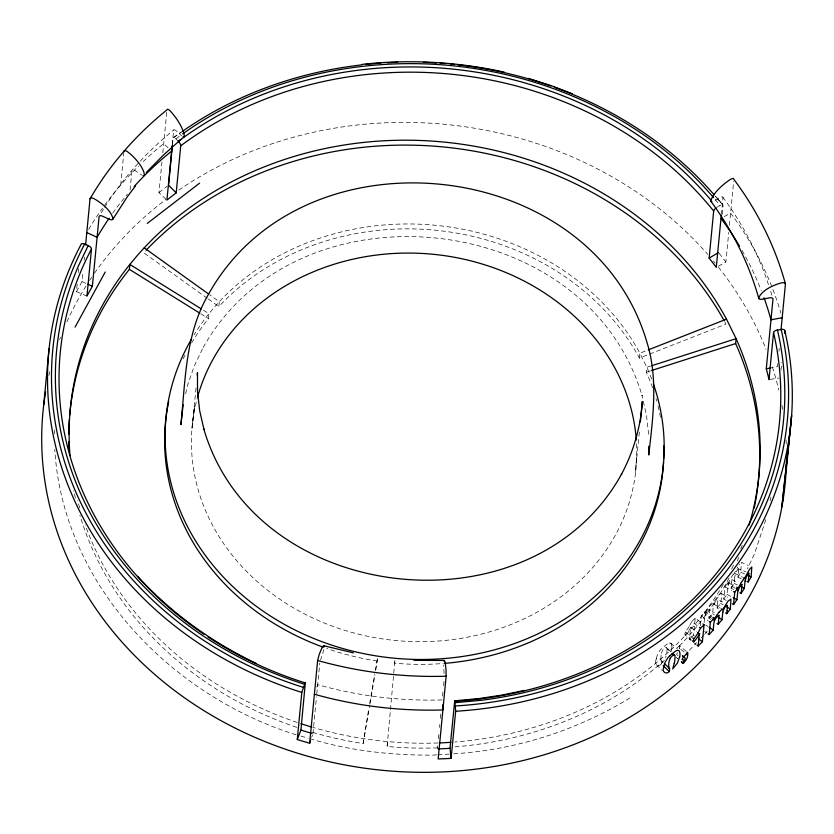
<?xml version="1.0" encoding="UTF-8"?>
<svg xmlns="http://www.w3.org/2000/svg" width="834" height="834" viewBox="0 0 834 834"><rect width="100%" height="100%" fill="white"/><g stroke="black" fill="none" stroke-linecap="round" stroke-linejoin="round"><path stroke-width="0.63" stroke-dasharray="4.17 3.13" d="M437.6 747.869A345.912 301.074 5.5 0 1 387.122 746.472L394.993 659.558L394.638 663.176A249.825 217.434 5.5 0 0 443.208 663.489M86.955 296.07L76.478 291.66L77.208 284.029M78.313 272.572L78.677 268.746M76.478 291.66A372.819 324.489 5.5 0 1 82.066 281.558L82.952 272.374M84.13 260.125L84.422 257.07M120.69 185.075L123.943 151.319M130.073 189.975L131.949 170.543A3.847 1.605 40.9 0 1 135.212 170.72L141.134 174.671A3.847 1.605 40.9 0 0 141.832 175.088M166.029 199.274L158.981 192.644L161.932 162.025M162.818 152.841L166.748 112.017M172.252 144.647L173.628 130.406A3.847 1.418 51.2 0 1 176.454 131.011L181.51 135.786M172.482 144.47L173.097 138.1A372.819 324.489 5.5 0 1 181.291 132.147M192.466 424.84L194.572 405.908L191.914 429.468L196.021 387.914M191.612 343.003A249.825 217.434 5.5 0 1 208.49 318.578L208.969 313.678L214.025 307.61A249.825 217.434 5.5 0 1 639.866 353.189L647.09 350.353M724.84 321.872A345.912 301.074 5.5 0 1 726.018 324.04L639.397 358.088A249.825 217.434 5.5 0 0 218.852 306.61L219.321 301.71L209.803 294.882M312.938 733.659L316.472 696.922M316.764 693.857L319.787 663.04M312.677 732.367A345.912 301.074 5.5 0 0 363.155 743.532L368.868 708.181M375.8 669.942L377.687 657.38L374.966 672.652M387.122 746.472L387.591 741.572M437.464 748.901L437.756 745.846M438.444 738.705L438.934 733.597M439.528 727.477L439.82 724.412M440.415 718.293L440.998 712.173M442.552 696.036L443.052 690.854M443.552 685.673L444.053 680.492M639.397 358.088L639.866 353.189L646.819 367.283A249.825 217.434 5.5 0 1 651.708 379.209M639.386 432.085L635.185 472.649L636.707 457.366M652.553 387.727A249.825 217.434 5.5 0 0 646.35 372.183L646.819 367.283L650.541 366.095M679.241 648.414L679.501 645.714L685.798 651.02M721.368 214.494L722.995 197.658A3.847 1.48 -36.7 0 0 719.971 197.554L713.841 200.952A3.847 1.48 -36.7 0 1 712.987 201.359M722.192 214.338L723.057 205.425A372.819 324.489 5.5 0 0 715.009 195.782M689.124 626.626A20.829 6.912 -51.1 0 1 686.236 630.64L685.183 631.859L684.902 634.789L691.313 639.991M691.063 640.533L689.426 639.261L690.604 627.064L696.599 631.713M718.408 266.182L725.882 262.043L728.728 232.446M729.416 225.305L733.649 181.416M691.761 636.926L693.554 635.101L695.191 618.15L701.832 623.113M700.331 625.875L701.29 615.93L704.886 611.947L711.767 616.66M704.886 611.947L704.72 613.615L711.611 618.328M704.146 622.435L704.615 617.577A32.922 8.642 -55.7 0 1 704.761 616.409L705.084 615.148M710.631 619.328L708.879 618.182L709.473 612.093M708.879 618.182L712.57 613.72L713.153 607.642A32.099 7.892 -57.9 0 1 713.31 606.339L714.999 602.106L717.678 599.073M717.438 604.806L717.855 600.334A20.944 4.952 -59 0 0 717.865 599.636L722.588 602.065M718.335 608.664L717.136 607.944L717.417 604.973M717.136 607.944L720.607 603.347C724.277 584.123 717.063 598.041 712.299 603.795A6.755 1.647 -56.8 0 0 711.11 604.64L709.244 606.672A9.81 2.283 -56.1 0 0 704.866 613.522M726.185 600.428L723.735 599.052L724.913 586.823L727.946 582.486L734.764 586.156M735.223 588.168L727.79 584.154L727.946 582.486M723.735 599.052L727.019 594.35L727.634 588.085A32.922 7.016 -61.8 0 1 727.769 586.928C727.926 585.145 730.897 577.941 731.845 580.36A44.296 9.018 -62.9 0 1 731.793 581.048L731.71 581.965M733.618 589.513L731.105 588.231L731.699 582.142M731.105 588.231L734.17 583.414L734.764 577.336M741.145 578.692L737.934 577.201L738.528 571.05M737.934 577.201L740.78 572.27L741.384 562.345L748.421 565.504M777.768 363.634L777.476 366.689L771.252 367.846M778.946 351.385L779.237 348.32M781.02 370.192L781.76 362.55M709.484 611.927L709.567 610.999A44.296 11.228 -56.9 0 0 709.619 610.311L709.525 609.383L714.279 612.74M738.549 570.883L738.663 569.591A20.944 3.878 -65 0 0 738.684 568.903L745.815 571.811M656.004 659.861C653.21 665.647 662.436 668.076 661.779 661.039L663.093 662.3M369.733 703.104L374.747 673.924M363.155 743.532L369.702 705.47M369.921 704.198L374.935 675.019M671.453 649.769L671.089 651.364M656.233 658.443L657.609 654.252L660.069 650.301A8.382 2.648 -45.8 0 1 661.758 648.383L667.7 643.629A8.465 2.669 -46.5 0 1 669.233 643.004M185.638 393.731L187.587 385.172L194.228 366.136L202.996 347.809L202.662 348.414C297.071 178.34 586.865 208.677 642.149 395.879L641.93 395.212L643.056 400.153M765.8 519.697L754.426 554.026L747.41 568.705M770.084 500.869L770.95 497.095M323.946 649.498L320.61 659.83M661.414 653.356L662.53 650.52A3.159 1.032 -46.2 0 1 665.991 647.486L666.47 647.549M316.837 687.07L317.65 684.683A361.289 314.449 5.5 0 0 442.176 699.924M311.707 737.246L312.521 734.858M666.147 656.202L665.511 657.703M733.169 574.584A6.755 1.314 -62.8 0 1 734.149 573.594L737.777 567.037M727.79 584.154L729.521 580.412A8.601 1.595 -62.2 0 1 731.324 577.274A10.029 1.814 -62.1 0 1 732.169 575.971L733.149 574.626M101.31 212.764L103.989 208.437M104.657 207.353C123.067 177.798 146.826 151.746 173.879 129.885M739.132 564.743L739.643 563.972M677.594 652.741L676.582 654.2M704.657 634.33L707.805 630.296M689.416 650.228L696.588 642.743M701.071 638.073L703.76 635.268M695.191 618.15L691.845 621.528L698.402 626.574M691.24 637.447L689.426 639.261M679.501 645.714L676.478 648.425M173.347 137.589L181.603 131.876M716.979 207.291L720.107 205.414A3.847 1.439 -38.8 0 1 723.057 205.425M629.931 697.954C575.94 731.001 513.734 750.59 450.516 753.999M724.193 216.611L730.594 213.056A372.819 324.489 5.5 0 1 780.895 313.115M738.476 568.371L736.276 571.822L734.942 575.981A32.099 6.265 -63.9 0 0 734.744 577.378M646.35 372.183L650.072 370.994M665.97 647.507L670.38 651.656M669.212 643.014L670.995 643.316L671.797 645.745M770.262 379.376L779.039 378.021M436.682 754.885L432.909 755.124C391.261 755.354 349.342 750.767 309.435 738.549M437.933 754.801L449.255 754.082M296.122 734.733L293.704 734.045C169.573 694.201 62.717 583.404 54.773 449.317M300.97 736.12L308.226 738.205M721.087 593.36L727.717 597.207M740.78 572.27L744.658 574M82.066 281.558L86.653 283.654M734.17 583.414L737.35 584.968M734.837 573.417L742.448 577.17M727.019 594.35L731.981 597.019M724.913 586.823L731.658 590.587M731.793 579.442L736.881 582.32M720.607 603.347L723.047 604.744M203.475 310.258L208.969 313.678A249.825 217.434 5.5 0 0 194.061 334.809M200.806 313.793L208.49 318.578M712.57 613.72L714.342 614.835M713.164 603.68L720.253 608.153M705.731 625.01L708.024 626.584M701.29 615.93L708.087 620.736M704.647 631.369L706.909 632.975M207.207 298.259L143.729 252.754A345.912 301.074 5.5 0 1 145.429 250.94M208.271 299.02L218.852 306.61M693.554 635.101L694.107 635.518M694.336 643.066L695.973 644.328M685.183 631.859L691.594 637.051M679.283 648.028L679.804 648.477M680.857 649.363L685.048 652.897M676.468 657.557L677.5 658.453M676.843 654.68L677.875 655.587M676.749 657.88L677.781 658.787M670.828 643.181L676.218 648.07M168.103 147.806L163.704 143.657A372.819 324.489 5.5 0 0 142.03 162.661M670.817 651.667L666.533 647.58A13.135 4.285 -46.6 0 1 667.054 648.977A41.293 13.438 -47 0 1 667.064 650.207L666.7 653.804A33.704 10.978 -47 0 1 666.345 655.701M661.216 660.82L662.78 662.332M656.337 664.656L662.3 670.64M178.372 141.353L175.828 138.778A3.847 1.366 53.2 0 0 173.097 138.1M715.457 196.324L722.901 204.862L715.405 196.271M722.828 197.095C742.5 223.877 758.387 253.567 768.656 285.207M770.72 291.295L771.961 295.517M643.337 401.394L646.444 414.978L648.727 434.973M444.095 673.57L443.563 665.125M660.778 659.214L661.101 655.034A41.679 13.907 -45.8 0 1 661.352 653.408M54.596 430.031L54.606 433.888M705.043 615.19A4.587 1.199 -55.8 0 1 707.096 611.395A4.837 1.199 -56.1 0 1 707.659 610.728M707.67 610.79A3.336 0.803 -56 0 1 709.682 609.143M691.052 627.001A22.122 7.798 -51.3 0 1 685.121 635.112M691.657 621.653A12.52 3.638 -52.2 0 1 688.894 626.626M671.902 645.652A49.154 15.69 -48 0 1 671.61 649.644M656.108 659.788A46.954 15.982 -44.7 0 1 656.348 658.37M661.602 661.237A11.092 3.69 -46.2 0 1 661.018 659.048M48.872 375.456A372.819 324.489 5.5 0 1 49.759 371.683M59.631 339.553A372.819 324.489 5.5 0 1 60.548 337.124M66.908 321.83A372.819 324.489 5.5 0 1 86.236 285.718M89.613 280.453A372.819 324.489 5.5 0 1 91.688 277.315M94.534 273.177A372.819 324.489 5.5 0 1 165.643 199.628M178.778 190.142A372.819 324.489 5.5 0 1 707.712 254.339M713.466 261.084A372.819 324.489 5.5 0 1 715.124 263.085M718.376 267.13A372.819 324.489 5.5 0 1 766.092 349.446M772.388 367.064A372.819 324.489 5.5 0 1 778.779 389.999M781.958 405.282A372.819 324.489 5.5 0 1 782.834 410.401M786.055 439.966A372.819 324.489 5.5 0 1 786.243 443.834M636.561 443.855A222.928 194.02 5.5 0 1 393.721 640.324A222.928 194.02 5.5 0 1 197.189 398.443M742.156 545.394A345.912 301.074 5.5 0 1 740.748 548.928M733.534 565.171A345.912 301.074 5.5 0 1 731.272 569.737M723.318 584.321A345.912 301.074 5.5 0 1 454.843 742.01M438.069 742.969A345.912 301.074 5.5 0 1 313.146 727.467M297.175 722.442A345.912 301.074 5.5 0 1 85.183 524.93M79.678 507.896A345.912 301.074 5.5 0 1 77.666 500.525M158.981 192.644A372.819 324.489 5.5 0 1 166.946 186.42M719.148 253.307A372.819 324.489 5.5 0 1 725.882 262.043M175.891 138.84A368.837 321.017 5.5 0 1 181.676 134.608M715.27 199.618A368.837 321.017 5.5 0 1 720.055 205.456M738.82 557.341A345.912 301.074 5.5 0 1 737.319 560.834M729.052 578.035A345.912 301.074 5.5 0 1 677.125 648.247M664.344 660.319A345.912 301.074 5.5 0 1 453.081 747.003M296.706 727.342A345.912 301.074 5.5 0 1 79.918 515.235M75.383 498.013A345.912 301.074 5.5 0 1 73.799 490.569M377.333 661.06A249.825 217.434 5.5 0 1 326.699 648.456M183.23 358.797A249.825 217.434 5.5 0 1 186.055 353.084M656.056 398.683A249.825 217.434 5.5 0 1 656.754 401.133M658.036 406.064A249.825 217.434 5.5 0 1 660.903 419.711M112.715 213.118A361.289 314.449 5.5 0 1 127.477 194.166M742.093 250.523A361.289 314.449 5.5 0 1 761.254 290.472M88.612 229.454A372.819 324.489 5.5 0 1 102.53 208.156M104.677 205.185A372.819 324.489 5.5 0 1 138.454 166.133"/><path stroke-width="1.25" d="M297.269 739.518L300.918 730.084L305.359 682.462L301.825 692.241L297.269 739.518A372.819 324.489 5.5 0 0 309.664 743.219L310.477 740.832M451.131 758.356L455.677 711.079L454.718 700.748L450.026 748.327L451.131 758.356A372.819 324.489 5.5 0 1 438.173 758.95L446.138 676.218L446.044 670.453A26.907 1.908 88.3 0 0 443.897 660.987M43.722 404.928L49.091 348.539M85.61 244.821L90.03 198.826A372.819 324.489 5.5 0 1 166.946 109.9A3.847 1.418 51.2 0 1 170.209 110.953A26.907 9.893 51.2 0 1 184.335 136.036A3.847 1.418 51.2 0 1 183.032 136.859M301.804 692.428A372.819 324.489 5.5 0 1 81.013 244.56A3.847 1.783 27.9 0 1 84.682 244.143L88.175 245.623A3.847 1.783 27.9 0 1 91.49 248.97L86.955 296.07A361.289 314.449 5.5 0 1 92.376 286.281L99.09 216.569A3.847 1.762 30.1 0 1 102.707 216.256L109.285 219.279A3.847 1.762 30.1 0 0 112.892 218.633A26.907 12.312 30.1 0 0 94.221 198.805A3.847 1.762 30.1 0 0 90.03 198.826M69.67 415.415A345.912 301.074 5.5 0 1 129.385 269.34L129.854 264.441L136.859 256.038A345.912 301.074 5.5 0 1 726.497 319.141L736.109 338.656A345.912 301.074 5.5 0 1 749.12 525.097M172.127 145.95L166.915 200.108A361.289 314.449 5.5 0 1 176.193 192.904L180.728 145.804A3.847 1.366 53.2 0 0 178.372 141.353M172.367 145.742L168.562 185.2L176.193 192.904M197.241 375.185L197.491 372.642L197.512 391.699L199.68 410.724L203.976 429.51L203.757 428.843C255.611 606.631 532.634 635.664 621.653 473.973L621.32 474.577C633.423 452.049 640.71 427.071 642.326 401.529L640.366 421.9M309.664 743.219L317.629 660.486L319.078 654.909A26.907 2.69 -74.3 0 1 324.27 646.83M721.243 215.797L716.281 267.37A361.289 314.449 5.5 0 0 709.14 258.144L713.675 211.044A3.847 1.439 -38.8 0 1 716.114 207.875M686.851 651.907C689.311 654.461 680.68 655.972 683.036 660.08L682.004 659.183M683.244 663.489A9.018 3.065 -49.2 0 0 686.862 658.61A13.24 4.087 -49.7 0 0 687.602 655.514L687.904 652.782M697.797 633.433A21.548 7.172 -51.2 0 1 694.826 637.541L693.732 638.781L693.45 641.721L692.387 640.856M697.057 645.182L698.152 646.027L699.33 633.83L697.693 632.558M698.152 646.027L702.416 641.732L704.042 624.77L702.937 623.947M754.207 508.052A345.912 301.074 5.5 0 0 735.64 343.556L736.109 338.656L651.781 365.699M708.045 633.767L709.181 634.57L710.359 622.341L714.071 618.223L712.914 617.441M712.757 619.109L713.904 619.891L714.071 618.223M709.181 634.57L713.195 630.108L713.81 623.842A31.994 8.403 -55.7 0 1 713.956 622.675L714.373 621.153A4.639 1.209 -55.9 0 1 716.708 617.139L716.938 616.899M717.063 623.509L718.23 624.27L718.918 617.087A42.982 10.894 -56.9 0 0 718.96 616.399L718.898 615.523M718.23 624.27L722.035 619.662L722.619 613.595A31.171 7.662 -57.9 0 1 722.786 612.281M727.06 610.394L727.467 606.089A20.308 4.795 -59 0 0 727.477 605.401C726.007 604.223 723.141 610.019 722.807 612.239M725.549 612.98L726.748 613.699L727.029 610.738M726.748 613.699L730.334 608.956L730.949 599.073L728.103 601.064L722.609 609.644L721.91 609.706A7.016 1.71 -56.9 0 0 720.753 610.457L719.242 612M732.325 603.847L733.555 604.535L734.733 592.296L737.861 587.824L736.62 587.157M736.464 588.835L737.704 589.502L737.861 587.824M733.555 604.535L736.943 599.677L737.558 593.422A31.994 6.818 -61.8 0 1 737.694 592.255L738.069 590.691M739.904 592.724L741.165 593.36L741.853 586.187A42.982 8.747 -62.9 0 0 741.895 585.489L741.864 584.634M741.165 593.36L744.324 588.387L744.918 582.32A31.171 6.088 -63.9 0 1 745.064 581.017M784.575 333.277L784.825 330.733A3.847 1.814 -13.1 0 0 781.239 329.43L777.486 330.003A3.847 1.814 -13.1 0 0 773.535 332.474L769 379.574A361.289 314.449 5.5 0 0 766.279 368.774L772.982 299.072A3.847 1.793 -15.3 0 0 769.438 297.884L762.286 299.218A3.847 1.793 -15.3 0 1 758.815 297.707A26.907 12.583 -15.3 0 1 781.26 282.914A3.847 1.793 -15.3 0 1 785.44 283.956L781.01 329.951M746.93 581.381L748.213 581.976L748.807 575.825M748.213 581.976L751.142 576.888L751.809 567.026L749.537 569.32L744.418 578.556A7.016 1.366 -62.9 0 0 743.459 579.411M786.024 472.607L791.622 415.478L781.885 506.895L789.923 432.387M663.645 667.554C660.851 673.497 670.348 675.509 669.619 668.587L664.396 663.551M748.817 575.658L748.932 574.376A20.308 3.763 -65 0 0 748.953 573.677L748.89 573.25M183.126 404.74L180.905 424.642C185.409 380.836 185.252 334.34 208.073 295.059M745.096 580.964L746.472 576.732L748.755 573.166M663.801 666.522L665.063 662.384L667.44 658.391A8.726 2.752 -45.8 0 1 669.587 655.941M679.585 657.067L677.302 663.249L672.673 668.941L674.206 663.384M454.624 700.841L479.852 698.454L502.183 695.066L524.179 690.448M737.704 589.502L739.497 585.666A9.07 1.668 -62.2 0 1 741.353 582.455M88.175 245.623L78.365 266.088A365.156 317.817 5.5 0 0 304.42 684.234M713.904 619.891L716.02 616.253A9.07 2.127 -56.1 0 1 718.22 613.24A10.686 2.46 -56 0 1 719.242 612.01M75.091 327.084L105.23 272.009M670.265 658.224L669.212 660.935A40.459 13.5 -45.8 0 0 668.847 662.644L668.576 666.793M112.736 219.405L127.216 196.918L135.348 186.065M208.406 294.454C302.575 124.798 591.66 155.061 646.798 341.794L647.007 342.461C658.328 379.147 652.907 417.698 648.758 455.03L648.737 446.253M743.448 579.463L742.208 581.11A10.686 1.918 -62 0 0 741.353 582.434M681.388 661.935L682.421 662.842L684.276 660.549A3.805 1.199 -49.1 0 0 684.756 659.704L685.246 658.12L682.65 655.899M146.221 172.544L163.422 155.072L180.999 139.403M704.042 624.77L700.591 628.263L699.497 627.418M669.566 655.92L675.655 651.073A8.82 2.794 -46.6 0 1 677.583 650.311M147.274 223.408L199.587 183.157M709.14 258.144L718.522 252.525M648.289 349.884L726.497 319.141M651.302 370.598L735.64 343.556M670.255 658.224A3.284 1.084 -46.2 0 1 673.903 654.971L674.425 655.003M782.188 317.712L770.991 319.797A361.289 314.449 5.5 0 0 763.996 297.738M766.279 368.774L770.011 368.086M677.562 650.332L679.251 650.801L679.929 653.053A47.684 15.22 -48 0 1 679.741 656.952M480.561 700.351L455.103 702.687M361.998 64.395C409.463 59.099 457.73 61.799 504.33 72.183M413.779 660.247L444.168 660.497M323.936 645.777L353.418 652.855M528.495 78.406L552.181 86.017L572.405 93.794M748.546 575.731L751.142 576.888M86.788 232.571L97.088 237.294A361.289 314.449 5.5 0 1 109.108 218.258M87.799 284.175L92.376 286.281M741.155 586.834L744.324 588.387M743.709 577.785L744.981 578.41M256.111 663.332C211.575 642.086 170.928 612.844 137.662 576.325M733.222 597.686L736.943 599.677M733.503 591.619L734.733 592.296M726.685 606.85L730.334 608.956M201.275 308.893L129.854 264.441A345.912 301.074 5.5 0 0 70.035 455.677M129.385 269.34L199.701 313.104M718.491 617.431L722.035 619.662M721.431 608.903L722.609 609.644M709.181 627.366L713.195 630.108M709.223 621.538L710.359 622.341M682.421 662.842L683.192 663.384L681.639 662.04M144.199 247.854L208.74 294.121M698.538 638.834L702.416 641.732M692.668 637.916L693.732 638.781M686.101 653.773L687.675 655.107M682.316 655.941L683.348 656.838M672.141 653.314L673.903 654.971M663.228 665.74L669.316 671.61M710.881 201.275C732.44 230.507 749.015 263.502 758.815 298.499M442.531 704.949L442.885 709.963A372.819 324.489 5.5 0 1 314.376 694.232M738.007 590.764A4.639 0.98 -62 0 1 740.05 586.469M740.248 586.292A3.472 0.667 -62 0 1 741.989 584.311M716.948 616.972A3.472 0.834 -56 0 1 719.044 615.221M699.799 633.777A22.977 8.131 -51.4 0 1 693.669 642.065M700.404 628.388A12.573 3.659 -52.2 0 1 697.558 633.433M663.697 667.513A47.194 16.107 -44.6 0 1 663.864 666.481M669.431 668.785A10.832 3.607 -46.2 0 1 668.805 666.616M674.633 654.794A19.38 6.318 -46.6 0 1 674.987 657.682L674.716 661.039A34.444 11.217 -47 0 1 674.268 663.343M786.472 460.587A372.819 324.489 5.5 0 1 384.505 770.501A372.819 324.489 5.5 0 1 45.609 391.886M197.522 397.224A222.928 194.02 5.5 0 1 433.044 254.276A222.928 194.02 5.5 0 1 636.321 440.071M653.439 384.036A249.825 217.434 5.5 0 1 393.606 658.141A249.825 217.434 5.5 0 1 191.434 339.219M450.975 742.291A345.912 301.074 5.5 0 1 439.362 742.927M311.906 727.112A345.912 301.074 5.5 0 1 300.834 723.662M303.222 687.341A368.982 321.153 5.5 0 1 84.62 244.122M784.825 330.733A372.819 324.489 5.5 0 1 455.666 711.266M182.333 131.418A372.819 324.489 5.5 0 1 361.779 64.875M365.605 64.447A372.819 324.489 5.5 0 1 380.94 63.113M387.362 62.727A372.819 324.489 5.5 0 1 397.651 62.3M423.422 62.331A372.819 324.489 5.5 0 1 436.307 62.936M440.164 63.186A372.819 324.489 5.5 0 1 445.314 63.582M450.454 64.041A372.819 324.489 5.5 0 1 454.311 64.426M458.158 64.844A372.819 324.489 5.5 0 1 550.774 85.985M554.381 87.268A372.819 324.489 5.5 0 1 714.185 194.822M450.026 748.327A361.289 314.449 5.5 0 1 438.517 748.869M311.926 733.378A361.289 314.449 5.5 0 1 300.918 730.084M773.535 332.474A361.289 314.449 5.5 0 1 454.561 701.238M305.452 682.983A361.289 314.449 5.5 0 1 208.062 637.03M203.85 634.226A361.289 314.449 5.5 0 1 91.49 248.97M180.738 145.804A361.289 314.449 5.5 0 1 713.675 211.044M178.34 141.321A365.115 317.775 5.5 0 1 710.933 200.056M182.646 133.909A368.837 321.017 5.5 0 1 713.643 197.7M781.177 329.44A368.837 321.017 5.5 0 1 455.468 705.96M777.465 330.014A365.156 317.817 5.5 0 1 480.572 700.383M68.815 448.025A345.912 301.074 5.5 0 1 68.669 441.739M68.68 434.212A345.912 301.074 5.5 0 1 69.368 419.168M146.294 250.033A345.912 301.074 5.5 0 1 724.235 320.788M663.468 462.328A249.825 217.434 5.5 0 1 444.449 663.395M323.206 647.205A249.825 217.434 5.5 0 1 168.697 401.759M663.614 446.013A249.825 217.434 5.5 0 1 663.624 458.575M134.17 186.493A361.289 314.449 5.5 0 1 171.627 151.131M720.993 218.383A361.289 314.449 5.5 0 1 739.529 246.124M446.138 676.218A372.819 324.489 5.5 0 1 317.629 660.486M785.44 283.956A372.819 324.489 5.5 0 0 733.847 179.31A3.847 1.48 -36.7 0 0 730.292 179.518A26.907 10.394 -36.7 0 0 710.891 200.504A3.847 1.48 -36.7 0 0 711.923 201.64M123.943 151.319A3.847 1.605 40.9 0 1 127.727 151.871A26.907 11.269 40.9 0 1 144.386 174.514A3.847 1.605 40.9 0 1 143.114 175.557"/></g></svg>
